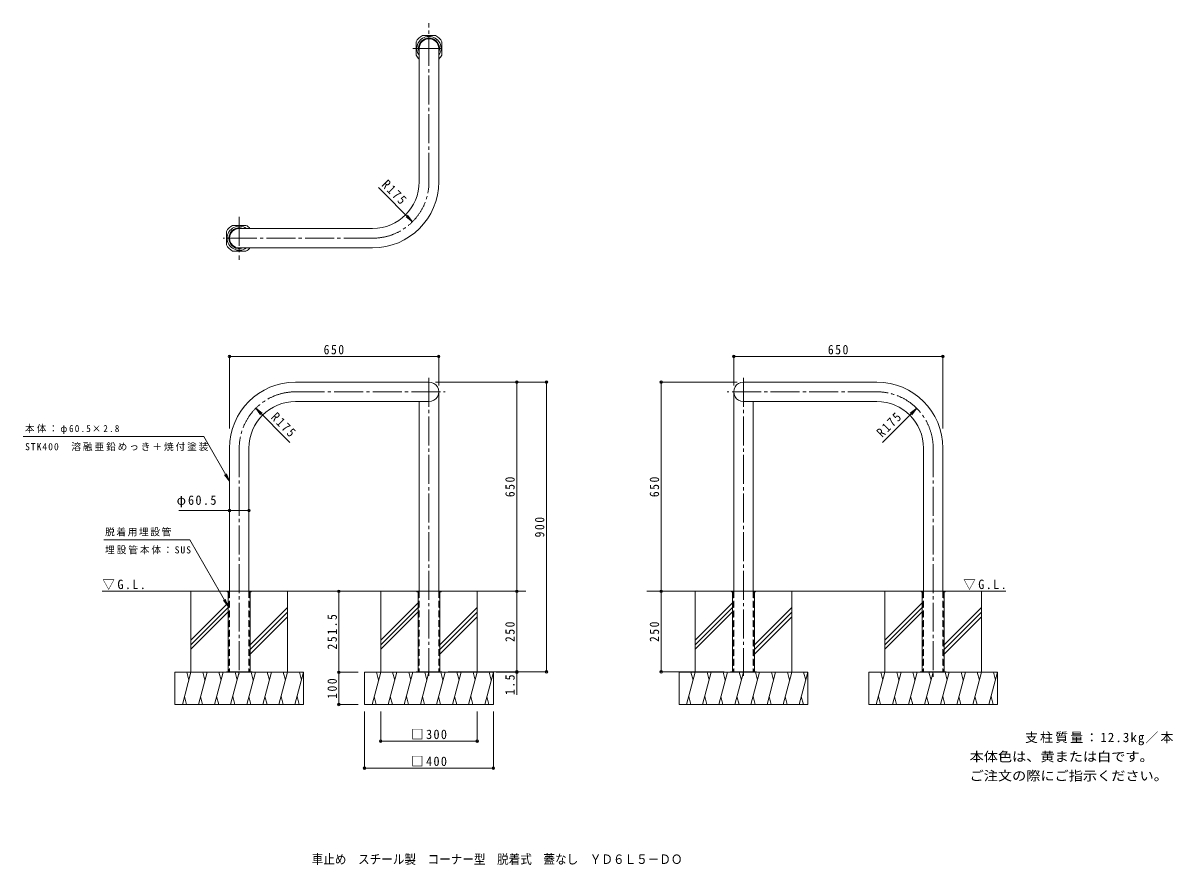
# Model space of a CAD drawing. Units: millimetres at full size, sheet at 1:10. Extents: x -1749 to 1825, y -1371 to 1244.
import ezdxf
from ezdxf.enums import TextEntityAlignment as Align

# ---------------------------------------------------------------- set-up
doc = ezdxf.new("R2010")
doc.units = ezdxf.units.MM
doc.header["$LTSCALE"] = 10
doc.header["$PDMODE"] = 32
doc.header["$PDSIZE"] = 8
for name, pattern in [('CHAIN2', [12, 9, -1, 1, -1]), ('DASHED1', [1.8, 1.2, -0.6]), ('DASHED2', [3, 2, -1])]:
    doc.linetypes.add(name, pattern=pattern)
for name, color, linetype, lineweight in [('C-0', 7, 'CHAIN2', 9), ('C-1', 7, 'Continuous', 9), ('C-2', 3, 'Continuous', 9), ('C-3', 4, 'Continuous', 9), ('C-4', 7, 'Continuous', 9), ('C-5', 7, 'Continuous', 9), ('C-6', 6, 'Continuous', 5)]:
    doc.layers.add(name, color=color, linetype=linetype, lineweight=lineweight)
doc.layers.add('F-5_F-5ﾚｲﾔ', color=2, linetype='Continuous')
doc.styles.add('ＭＳ ゴシック', font='')
doc.styles.get('ＭＳ ゴシック').set_extended_font_data('MS Gothic')

msp = doc.modelspace()

# ---------------------------------------------------------------- linework, layer by layer
at = {"layer": 'C-0'}
for p, q in [((-487.22, 750.95), (-487.22, 1244.42)), ((-537.22, 1165.45), (-437.22, 1165.45)), ((-1076.72, 642.63), (-1076.72, 509.26)), ((-662.22, 575.95), (-1126.72, 575.95)), ((-487.22, 142.59), (-487.22, -783.44)), ((489.97, 142.58), (489.97, -783.44)), ((-901.72, 98.86), (-436.48, 98.86)), ((904.47, 98.86), (439.22, 98.86)), ((-1076.72, -76.14), (-1076.72, -778.6)), ((1079.47, -76.14), (1079.47, -788.17))]:
    msp.add_line(p, q, dxfattribs=at)
for centre, start, end in [((-662.22, 750.95), 270, 0), ((-901.72, -76.14), 90, 180), ((904.47, -76.14), 0, 90)]:
    msp.add_arc(centre, 175, start, end, dxfattribs=at)
at = {"layer": 'C-1'}
for p, q in [((-527.22, 1144.83), (-527.22, 1186.06)), ((-466.61, 1205.45), (-507.84, 1205.45)), ((-447.22, 1186.06), (-447.22, 1144.83)), ((-1097.34, 615.95), (-1056.11, 615.95)), ((-1116.72, 596.56), (-1116.72, 555.33)), ((-1056.11, 535.95), (-1097.34, 535.95)), ((-1116.72, -770.89), (-1116.72, -772.39)), ((-1116.72, -770.89), (-1036.72, -770.89)), ((-1089.22, -770.89), (-1089.22, -772.39)), ((-1064.22, -770.89), (-1064.22, -772.39)), ((-1036.72, -770.89), (-1036.72, -772.39)), ((-527.22, -770.89), (-527.22, -772.39)), ((-527.22, -770.89), (-447.22, -770.89)), ((-507.84, -770.89), (-507.84, -772.39)), ((-466.61, -770.89), (-466.61, -772.39)), ((-447.22, -770.89), (-447.22, -772.39)), ((449.97, -770.89), (449.97, -772.39)), ((449.97, -770.89), (529.97, -770.89)), ((469.35, -770.89), (469.35, -772.39)), ((510.58, -770.89), (510.58, -772.39)), ((529.97, -770.89), (529.97, -772.39)), ((1039.47, -770.89), (1039.47, -772.39)), ((1119.47, -770.89), (1039.47, -770.89)), ((1066.97, -770.89), (1066.97, -772.39)), ((1091.97, -770.89), (1091.97, -772.39)), ((1119.47, -770.89), (1119.47, -772.39))]:
    msp.add_line(p, q, dxfattribs=at)
for centre, start, end in [((-487.22, 1165.45), 117.26608, 152.73399), ((-487.22, 1165.45), 27.26601, 62.73392), ((-487.22, 1165.45), 207.26601, 227.76116), ((-487.22, 1165.45), 312.23863, 332.73399), ((-1076.72, 575.95), 117.26601, 152.73392), ((-1076.72, 575.95), 42.23863, 62.73399), ((-1076.72, 575.95), 207.26608, 242.73399), ((-1076.72, 575.95), 297.26601, 317.76116)]:
    msp.add_arc(centre, 45, start, end, dxfattribs=at)
at = {"layer": 'C-2'}
for p, q in [((-517.47, 750.95), (-517.47, 1165.45)), ((-456.97, 750.95), (-456.97, 1165.45)), ((-662.22, 606.2), (-1076.72, 606.2)), ((-662.22, 545.7), (-1076.72, 545.7)), ((-901.72, 129.11), (-487.22, 129.11)), ((904.47, 129.11), (489.97, 129.11)), ((-456.97, 98.86), (-456.97, -520.89)), ((459.72, 98.86), (459.72, -520.89)), ((-901.72, 68.61), (-487.22, 68.61)), ((-517.47, 68.61), (-517.47, -520.89)), ((904.47, 68.61), (489.97, 68.61)), ((520.22, 68.61), (520.22, -520.89)), ((-1106.97, -76.14), (-1106.97, -520.89)), ((-1046.47, -76.14), (-1046.47, -520.89)), ((1049.22, -76.14), (1049.22, -520.89)), ((1109.72, -76.14), (1109.72, -520.89))]:
    msp.add_line(p, q, dxfattribs=at)
at = {"layer": 'C-2', "linetype": 'DASHED2'}
for p, q in [((-1106.97, -520.89), (-1106.97, -770.89)), ((-1046.47, -520.89), (-1046.47, -770.89)), ((-517.47, -520.89), (-517.47, -770.89)), ((-456.97, -520.89), (-456.97, -770.89)), ((459.72, -520.89), (459.72, -770.89)), ((520.22, -520.89), (520.22, -770.89)), ((1049.22, -520.89), (1049.22, -770.89)), ((1109.72, -520.89), (1109.72, -770.89))]:
    msp.add_line(p, q, dxfattribs=at)
at = {"layer": 'C-2'}
for centre, radius, start, end in [((-487.22, 1165.45), 30.25, 0, 180), ((-662.22, 750.95), 205.25, 270, 0), ((-662.22, 750.95), 144.75, 270, 0), ((-1076.72, 575.95), 30.25, 90, 270), ((-901.72, -76.14), 205.25, 90, 180), ((-487.22, 98.86), 30.25, 269.99986, 90.00014), ((489.97, 98.86), 30.25, 89.99986, 270.00014), ((904.47, -76.14), 205.25, 0, 90), ((-901.72, -76.14), 144.75, 90, 180), ((904.47, -76.14), 144.75, 0, 90)]:
    msp.add_arc(centre, radius, start, end, dxfattribs=at)
at = {"layer": 'C-3'}
for p, q in [((-1114.22, -520.89), (-1114.22, -522.39)), ((-1114.22, -520.89), (-1039.22, -520.89)), ((-1110.72, -522.39), (-1114.22, -522.39)), ((-1110.72, -522.39), (-1110.72, -770.89)), ((-1042.72, -522.39), (-1039.22, -522.39)), ((-1042.72, -522.39), (-1042.72, -770.89)), ((-1039.22, -520.89), (-1039.22, -522.39)), ((-524.72, -520.89), (-524.72, -522.39)), ((-524.72, -520.89), (-449.72, -520.89)), ((-524.72, -522.39), (-521.22, -522.39)), ((-521.22, -522.39), (-521.22, -770.89)), ((-453.22, -522.39), (-453.22, -770.89)), ((-453.22, -522.39), (-449.72, -522.39)), ((-449.72, -520.89), (-449.72, -522.39)), ((452.47, -520.89), (452.47, -522.39)), ((452.47, -520.89), (527.47, -520.89)), ((452.47, -522.39), (455.97, -522.39)), ((455.97, -522.39), (455.97, -770.89)), ((523.97, -522.39), (523.97, -770.89)), ((523.97, -522.39), (527.47, -522.39)), ((527.47, -520.89), (527.47, -522.39)), ((1041.97, -520.89), (1116.97, -520.89)), ((1045.47, -522.39), (1041.97, -522.39)), ((1045.47, -522.39), (1045.47, -770.89)), ((1113.47, -522.39), (1113.47, -770.89)), ((1116.97, -522.39), (1113.47, -522.39)), ((1116.97, -520.89), (1116.97, -522.39))]:
    msp.add_line(p, q, dxfattribs=at)
at = {"layer": 'C-3', "linetype": 'DASHED2'}
for p, q in [((-1109.22, -522.39), (-1109.22, -770.89)), ((-1044.22, -522.39), (-1044.22, -770.89)), ((-519.72, -522.39), (-519.72, -770.89)), ((-454.72, -522.39), (-454.72, -770.89)), ((457.47, -522.39), (457.47, -770.89)), ((522.47, -522.39), (522.47, -770.89)), ((1046.97, -522.39), (1046.97, -770.89)), ((1111.97, -522.39), (1111.97, -770.89))]:
    msp.add_line(p, q, dxfattribs=at)
at = {"layer": 'C-3'}
msp.add_lwpolyline([(1041.97, -520.89), (1041.97, -520.95), (1041.97, -522.39)], dxfattribs=at)
for centre, radius, start, end in [((-487.22, 1165.45), 37.5, 90, 216.22844), ((-487.22, 1165.45), 32.5, 90, 201.44483), ((-487.22, 1165.45), 37.5, 323.77124, 90), ((-487.22, 1165.45), 32.5, 338.55458, 90), ((-1076.72, 575.95), 37.5, 53.77124, 180), ((-1076.72, 575.95), 32.5, 68.55458, 180), ((-1076.72, 575.95), 37.5, 180, 306.22844), ((-1076.72, 575.95), 32.5, 180, 291.44483)]:
    msp.add_arc(centre, radius, start, end, dxfattribs=at)
at = {"layer": 'C-3', "linetype": 'DASHED2'}
for centre, start, end in [((-1110.72, -522.39), 0, 90), ((-1042.72, -522.39), 90, 180)]:
    msp.add_arc(centre, 1.5, start, end, dxfattribs=at)
at = {"layer": 'C-3', "linetype": 'DASHED1'}
for centre, start, end in [((-521.22, -522.39), 0, 90), ((-453.22, -522.39), 90, 180), ((455.97, -522.39), 0, 90), ((523.97, -522.39), 90, 180), ((1045.47, -522.39), 0, 90), ((1113.47, -522.39), 90, 180)]:
    msp.add_arc(centre, 1.5, start, end, dxfattribs=at)
at = {"layer": 'C-4'}
for p, q in [((-538.48, 627.2), (-558.31, 642.42)), ((-1106.97, 211.82), (-1106.97, -14.62)), ((-1106.97, 208.82), (-456.97, 208.82)), ((-456.97, 211.82), (-456.97, 118.86)), ((459.72, 211.82), (459.72, 118.86)), ((459.72, 208.82), (1109.72, 208.82)), ((1109.72, 211.82), (1109.72, -14.62)), ((-119.37, 129.11), (-467.22, 129.11)), ((-214.48, 129.11), (-214.48, -520.89)), ((-122.37, 129.11), (-122.37, -770.89)), ((231.18, 129.11), (469.97, 129.11)), ((234.18, 129.11), (234.18, -520.89)), ((-1025.47, 47.6), (-1005.63, 32.38)), ((-1025.47, 47.6), (-1010.25, 27.77)), ((-919.4, -58.46), (-1025.47, 47.6)), ((1028.21, 47.6), (1008.38, 32.38)), ((-1106.97, -270.18), (-1264.72, -270.18)), ((-1106.97, -270.18), (-1046.47, -270.18)), ((-767, -520.89), (-767, -772.39)), ((-214.48, -520.89), (-214.48, -770.89)), ((234.18, -520.89), (234.18, -770.89)), ((-770, -772.39), (-707.22, -772.39)), ((-767, -772.39), (-767, -872.39)), ((-119.37, -770.89), (-427.22, -770.89)), ((-211.48, -772.39), (-278.52, -772.39)), ((-214.48, -770.89), (-214.48, -772.39)), ((-214.48, -772.39), (-214.48, -842.88)), ((231.18, -770.89), (429.97, -770.89)), ((-770, -872.39), (-707.22, -872.39)), ((-687.22, -1073.24), (-687.22, -894.09)), ((-637.22, -989.53), (-637.22, -894.09)), ((-337.22, -989.53), (-337.22, -894.09)), ((-287.22, -1073.24), (-287.22, -894.09)), ((-637.22, -986.53), (-337.22, -986.53)), ((-687.22, -1070.24), (-287.22, -1070.24))]:
    msp.add_line(p, q, dxfattribs=at)
for points in [[(-644.55, 733.27), (-538.48, 627.2), (-553.7, 647.04)], [(922.14, -58.46), (1028.21, 47.6), (1012.99, 27.77)]]:
    msp.add_lwpolyline(points, dxfattribs=at)
for p in [(-1106.97, 208.82), (-456.97, 208.82), (459.72, 208.82), (1109.72, 208.82), (-214.48, 129.11), (-122.37, 129.11), (234.18, 129.11), (-1106.97, -270.18), (-1046.47, -270.18), (-767, -520.89), (-214.48, -520.89), (234.18, -520.89), (-767, -772.39), (-214.48, -770.89), (-214.48, -772.39), (-122.37, -770.89), (234.18, -770.89), (-767, -872.39), (-637.22, -986.53), (-337.22, -986.53), (-687.22, -1070.24), (-287.22, -1070.24)]:
    msp.add_point(p, dxfattribs=at)
at = {"layer": 'C-5'}
for p, q in [((-1187.27, -39.93), (-1748.68, -39.93)), ((-1106.97, -178.61), (-1122.19, -158.77)), ((-1497.04, -360.98), (-1230.5, -360.98)), ((-1110.72, -567.84), (-1230.5, -360.98)), ((-1110.72, -567.84), (-1125.94, -548.01)), ((-1110.72, -567.84), (-1120.29, -544.74))]:
    msp.add_line(p, q, dxfattribs=at)
msp.add_lwpolyline([(-1187.27, -39.93), (-1106.97, -178.61), (-1116.54, -155.51)], dxfattribs=at)
at = {"layer": 'C-6'}
for p, q in [((-1114.22, -520.89), (-1502.72, -520.89)), ((-1226.72, -520.89), (-1226.72, -772.39)), ((-524.72, -520.89), (-1039.22, -520.89)), ((-926.72, -520.89), (-926.72, -772.39)), ((-637.22, -520.89), (-637.22, -772.39)), ((-186.47, -520.89), (-449.72, -520.89)), ((-337.22, -520.89), (-337.22, -772.39)), ((189.97, -520.89), (452.47, -520.89)), ((339.97, -520.89), (339.97, -772.39)), ((527.47, -520.89), (1041.97, -520.89)), ((639.97, -520.89), (639.97, -772.39)), ((929.47, -520.89), (929.47, -772.39)), ((1116.97, -520.89), (1305.47, -520.89)), ((1229.47, -520.89), (1229.47, -772.39)), ((-1110.72, -556.58), (-1226.72, -672.58)), ((-1110.72, -570.72), (-1226.72, -686.72)), ((-926.72, -571.46), (-1042.72, -687.46)), ((-521.22, -556.58), (-637.22, -672.58)), ((-521.22, -570.72), (-637.22, -686.72)), ((-337.22, -571.46), (-453.22, -687.46)), ((455.97, -556.58), (339.97, -672.58)), ((455.97, -570.72), (339.97, -686.72)), ((639.97, -571.46), (523.97, -687.46)), ((1045.47, -556.58), (929.47, -672.58)), ((1045.47, -570.72), (929.47, -686.72)), ((1229.47, -571.46), (1113.47, -687.46)), ((-1110.72, -584.87), (-1226.72, -700.87)), ((-926.72, -585.61), (-1042.72, -701.61)), ((-926.72, -599.75), (-1042.72, -715.75)), ((-521.22, -584.87), (-637.22, -700.87)), ((-337.22, -585.61), (-453.22, -701.61)), ((-337.22, -599.75), (-453.22, -715.75)), ((455.97, -584.86), (339.97, -700.86)), ((639.97, -585.6), (523.97, -701.6)), ((639.97, -599.75), (523.97, -715.75)), ((1045.47, -584.86), (929.47, -700.86)), ((1229.47, -585.6), (1113.47, -701.6)), ((1229.47, -599.75), (1113.47, -715.75)), ((-1226.72, -772.39), (-1253.52, -872.39)), ((-1239.77, -772.39), (-1233.25, -796.74)), ((-1176.72, -772.39), (-1203.52, -872.39)), ((-1189.77, -772.39), (-1183.25, -796.74)), ((-1126.72, -772.39), (-1153.52, -872.39)), ((-1139.77, -772.39), (-1133.25, -796.74)), ((-1076.72, -772.39), (-1103.52, -872.39)), ((-1089.77, -772.39), (-1083.25, -796.74)), ((-1076.72, -772.39), (-876.72, -772.39)), ((-1026.72, -772.39), (-1053.52, -872.39)), ((-1039.77, -772.39), (-1033.25, -796.74)), ((-976.72, -772.39), (-1003.52, -872.39)), ((-989.77, -772.39), (-983.25, -796.74)), ((-926.72, -772.39), (-953.52, -872.39)), ((-939.77, -772.39), (-933.25, -796.74)), ((-876.72, -772.39), (-903.52, -872.39)), ((-889.77, -772.39), (-883.25, -796.74)), ((-876.72, -772.39), (-876.72, -872.39)), ((-637.22, -772.39), (-664.02, -872.39)), ((-650.27, -772.39), (-643.75, -796.74)), ((-587.22, -772.39), (-614.02, -872.39)), ((-600.27, -772.39), (-593.75, -796.74)), ((-537.22, -772.39), (-564.02, -872.39)), ((-550.27, -772.39), (-543.75, -796.74)), ((-487.22, -772.39), (-514.02, -872.39)), ((-500.27, -772.39), (-493.75, -796.74)), ((-487.22, -772.39), (-287.22, -772.39)), ((-437.22, -772.39), (-464.02, -872.39)), ((-450.27, -772.39), (-443.75, -796.74)), ((-387.22, -772.39), (-414.02, -872.39)), ((-400.27, -772.39), (-393.75, -796.74)), ((-337.22, -772.39), (-364.02, -872.39)), ((-350.27, -772.39), (-343.75, -796.74)), ((-287.22, -772.39), (-314.02, -872.39)), ((-300.27, -772.39), (-293.75, -796.74)), ((-287.22, -772.39), (-287.22, -872.39)), ((339.97, -772.39), (313.17, -872.39)), ((326.92, -772.39), (333.44, -796.74)), ((389.97, -772.39), (363.17, -872.39)), ((376.92, -772.39), (383.44, -796.74)), ((439.97, -772.39), (413.17, -872.39)), ((426.92, -772.39), (433.44, -796.74)), ((489.97, -772.39), (463.17, -872.39)), ((476.92, -772.39), (483.44, -796.74)), ((489.97, -772.39), (689.97, -772.39)), ((539.97, -772.39), (513.17, -872.39)), ((526.92, -772.39), (533.44, -796.74)), ((589.97, -772.39), (563.17, -872.39)), ((576.92, -772.39), (583.44, -796.74)), ((639.97, -772.39), (613.17, -872.39)), ((626.92, -772.39), (633.44, -796.74)), ((689.97, -772.39), (663.17, -872.39)), ((676.92, -772.39), (683.44, -796.74)), ((689.97, -772.39), (689.97, -872.39)), ((929.47, -772.39), (902.67, -872.39)), ((916.42, -772.39), (922.94, -796.74)), ((979.47, -772.39), (952.67, -872.39)), ((966.42, -772.39), (972.94, -796.74)), ((1029.47, -772.39), (1002.67, -872.39)), ((1016.42, -772.39), (1022.94, -796.74)), ((1079.47, -772.39), (1052.67, -872.39)), ((1066.42, -772.39), (1072.94, -796.74)), ((1079.47, -772.39), (1279.47, -772.39)), ((1129.47, -772.39), (1102.67, -872.39)), ((1116.42, -772.39), (1122.94, -796.74)), ((1179.47, -772.39), (1152.67, -872.39)), ((1166.42, -772.39), (1172.94, -796.74)), ((1229.47, -772.39), (1202.67, -872.39)), ((1216.42, -772.39), (1222.94, -796.74)), ((1279.47, -772.39), (1252.67, -872.39)), ((1266.42, -772.39), (1272.94, -796.74)), ((1279.47, -772.39), (1279.47, -872.39)), ((-1240.47, -872.39), (-1246.99, -848.04)), ((-1190.47, -872.39), (-1196.99, -848.04)), ((-1140.47, -872.39), (-1146.99, -848.04)), ((-1090.47, -872.39), (-1096.99, -848.04)), ((-1040.47, -872.39), (-1046.99, -848.04)), ((-990.47, -872.39), (-996.99, -848.04)), ((-940.47, -872.39), (-946.99, -848.04)), ((-890.47, -872.39), (-896.99, -848.04)), ((-650.97, -872.39), (-657.49, -848.04)), ((-600.97, -872.39), (-607.49, -848.04)), ((-550.97, -872.39), (-557.49, -848.04)), ((-500.97, -872.39), (-507.49, -848.04)), ((-450.97, -872.39), (-457.49, -848.04)), ((-400.97, -872.39), (-407.49, -848.04)), ((-350.97, -872.39), (-357.49, -848.04)), ((-300.97, -872.39), (-307.49, -848.04)), ((326.22, -872.39), (319.7, -848.04)), ((376.22, -872.39), (369.7, -848.04)), ((426.22, -872.39), (419.7, -848.04)), ((476.22, -872.39), (469.7, -848.04)), ((526.22, -872.39), (519.7, -848.04)), ((576.22, -872.39), (569.7, -848.04)), ((626.22, -872.39), (619.7, -848.04)), ((676.22, -872.39), (669.7, -848.04)), ((915.72, -872.39), (909.2, -848.04)), ((965.72, -872.39), (959.2, -848.04)), ((1015.72, -872.39), (1009.2, -848.04)), ((1065.72, -872.39), (1059.2, -848.04)), ((1115.72, -872.39), (1109.2, -848.04)), ((1165.72, -872.39), (1159.2, -848.04)), ((1215.72, -872.39), (1209.2, -848.04)), ((1265.72, -872.39), (1259.2, -848.04)), ((-1276.72, -872.39), (-876.72, -872.39)), ((-687.22, -872.39), (-287.22, -872.39)), ((289.97, -872.39), (689.97, -872.39)), ((879.47, -872.39), (1279.47, -872.39))]:
    msp.add_line(p, q, dxfattribs=at)
for points in [[(-1076.72, -772.39), (-1276.72, -772.39), (-1276.72, -872.39)], [(-487.22, -772.39), (-687.22, -772.39), (-687.22, -872.39)], [(489.97, -772.39), (289.97, -772.39), (289.97, -872.39)], [(1079.47, -772.39), (879.47, -772.39), (879.47, -872.39)]]:
    msp.add_lwpolyline(points, dxfattribs=at)

# ---------------------------------------------------------------- texts
at = {"layer": 'C-4', "color": 2, "char_height": 29.33, "attachment_point": 7, "style": 'ＭＳ ゴシック'}
for s, insert, rotation in [('\\T1.28;\\W0.9;R175', (-636.64, 739.51), 315), ('\\T1.28;\\W0.9;R175', (-980.75, 17.02), 315), ('\\T1.28;\\W0.9;R175', (921.62, -44.85), 45), ('\\T1.27;\\W0.9;650', (-220.48, -228.39), 90), ('\\T1.27;\\W0.9;650', (228.18, -228.39), 90), ('\\T1.27;\\W0.9;900', (-128.37, -353.39), 90), ('\\T1.28;\\W0.9;251.5', (-773, -701.64), 90), ('\\T1.27;\\W0.9;250', (-220.48, -678.39), 90), ('\\T1.27;\\W0.9;250', (228.18, -678.39), 90), ('\\T1.27;\\W0.9;1.5', (-220.48, -842.91), 90), ('\\T1.27;\\W0.9;100', (-773, -854.89), 90)]:
    msp.add_mtext(s, dxfattribs=dict(at, insert=insert, rotation=rotation))
for s, insert in [('\\T1.27;\\W0.9;650', (-814.47, 214.82)), ('\\T1.27;\\W0.9;650', (752.22, 214.82)), ('\\T1.22;\\W0.95;φ60.5', (-1271.09, -260.18)), ('\\T1.21;\\W0.95;□300', (-542.22, -980.53)), ('\\T1.21;\\W0.95;□400', (-542.22, -1064.24))]:
    msp.add_mtext(s, dxfattribs=dict(at, insert=insert))
at = {"layer": 'C-5', "color": 2, "style": 'ＭＳ ゴシック', "width": 1.1}
for s, p in [('本体色は、黄または白です。', (1192.64, -1057.84)), ('ご注文の際にご指示ください。', (1192.64, -1117.31))]:
    msp.add_text(s, height=29.33, dxfattribs=at).set_placement(p, align=Align.BOTTOM_LEFT)
at = {"layer": 'C-5', "char_height": 21.99, "attachment_point": 7, "style": 'ＭＳ ゴシック'}
for s, insert in [('\\T1.25;\\W0.95;本体：φ60.5×2.8', (-1742.27, -32.21)), ('\\T1.2;STK400\u3000溶融亜鉛めっき＋焼付塗装', (-1742.27, -85.12)), ('\\T1.17;脱着用埋設管', (-1493.48, -350.04)), ('\\T1.2;埋設管本体：SUS', (-1493.48, -405.67))]:
    msp.add_mtext(s, dxfattribs=dict(at, insert=insert))
at = {"layer": 'C-5', "color": 2, "char_height": 29.33, "attachment_point": 7, "style": 'ＭＳ ゴシック'}
for insert in [(-1501.62, -516.53), (1173.2, -516.53)]:
    msp.add_mtext('\\T1.22;\\W0.95;▽G.L.', dxfattribs=dict(at, insert=insert))
at = {"layer": 'F-5_F-5ﾚｲﾔ', "style": 'ＭＳ ゴシック', "width": 0.9}
msp.add_text('車止め\u3000スチール製\u3000コーナー型\u3000脱着式\u3000蓋なし\u3000ＹＤ６Ｌ５－ＤＯ', height=29.33, dxfattribs=at).set_placement((-851.67, -1376.43), align=Align.BOTTOM_LEFT)
at = {"layer": 'F-5_F-5ﾚｲﾔ', "insert": (1364.84, -999.01), "char_height": 29.33, "attachment_point": 7, "style": 'ＭＳ ゴシック'}
msp.add_mtext('\\T1.17;支柱質量：12.3kg／本', dxfattribs=at)

doc.saveas('drawing.dxf')
